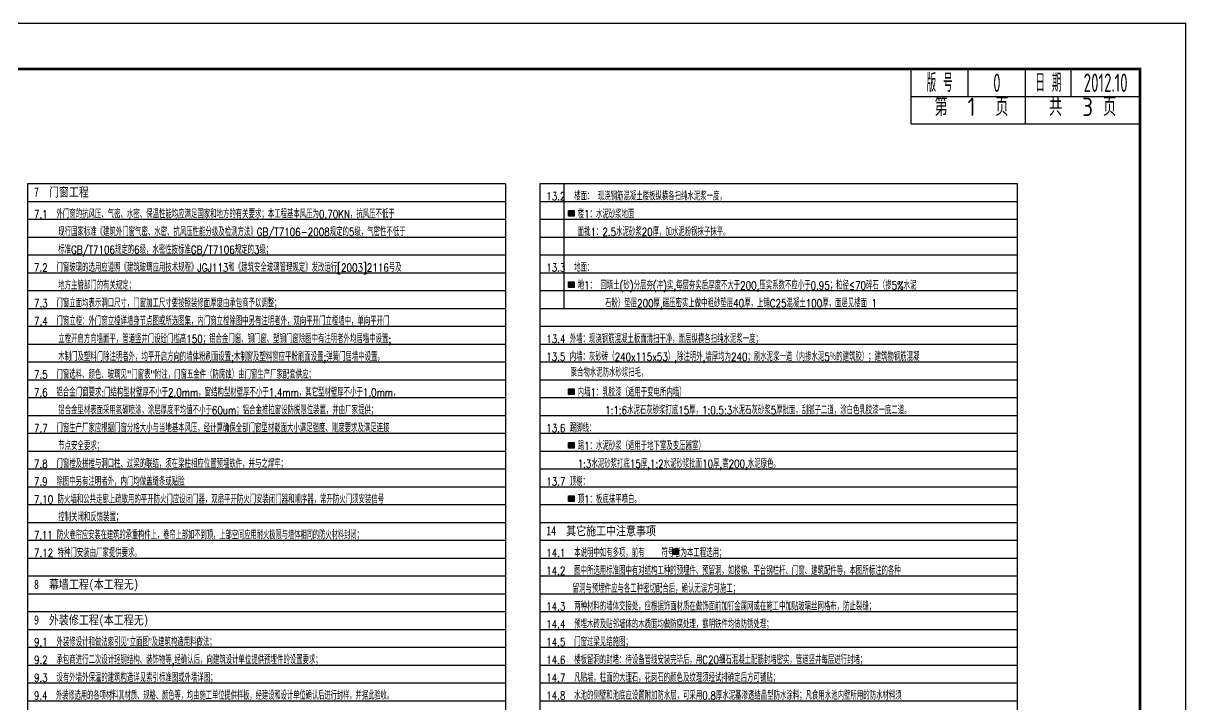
# Model space of a CAD drawing. Extents: x 45837 to 287007, y -98586 to 328021.
# Drawn here: x 135881 to 161269, y 5325 to 20214 of the extents above; entities that cross this region are included whole.
import ezdxf
from ezdxf.enums import TextEntityAlignment as Align

# ---------------------------------------------------------------- set-up
doc = ezdxf.new("R2010")
doc.units = 0
doc.header["$LTSCALE"] = 1000
doc.header["$MEASUREMENT"] = 0
for name, color, linetype in [('HIDE_B', 7, 'Continuous'), ('PUB_TEXT', 7, 'Continuous'), ('PUB_TITLE', 4, 'Continuous'), ('图框', 7, 'Continuous'), ('文字', 7, 'Continuous'), ('栏目', 3, 'Continuous'), ('次轮廓线', 7, 'Continuous'), ('页码', 3, 'Continuous')]:
    doc.layers.add(name, color=color, linetype=linetype)
doc.styles.add('HZTXT', font='SIMPLEX.shx', dxfattribs={"width": 0.8, "bigfont": 'gbhzfs.shx'})
doc.styles.get("Standard").update_dxf_attribs({"font": 'gbenor.shx', "bigfont": 'gbcbig.shx'})
doc.styles.add('STYLE4', font='SIMKAI.TTF', dxfattribs={"width": 0.8})

msp = doc.modelspace()

# ---------------------------------------------------------------- hatches: boundary and pattern name
at = {"layer": 'PUB_TEXT'}
for points in [[(147912.5, 16119.9), (147788.6, 16119.9), (147788.6, 15996), (147912.5, 15996)], [(147912.5, 14561.8), (147788.6, 14561.8), (147788.6, 14437.8), (147912.5, 14437.8)], [(147912.5, 12224.6), (147788.6, 12224.6), (147788.6, 12100.6), (147912.5, 12100.6)], [(147912.5, 11055.9), (147788.6, 11055.9), (147788.6, 10932), (147912.5, 10932)], [(147912.5, 9887.3), (147788.6, 9887.3), (147788.6, 9763.4), (147912.5, 9763.4)], [(150066.6, 8606.3), (150190.6, 8606.3), (150190.6, 8730.2), (150066.6, 8730.2)]]:
    msp.add_hatch(color=256, dxfattribs=at).paths.add_polyline_path(points)

# ---------------------------------------------------------------- linework, layer by layer
msp.add_line((119268.6, 20213.9), (161268.6, 20213.9))
at = {"layer": 'Defpoints', "color": 8}
for p, q in [((157597, 16703.9), (147159.4, 16703.9)), ((157597, 16703.9), (147159.4, 16703.9)), ((147683.8, 16703.9, 0), (147683.8, 13977.2)), ((146410.3, 16314.4), (135972.8, 16314.4)), ((157597, 16314.4), (147159.4, 16314.4)), ((146410.3, 15924.8), (135972.8, 15924.8)), ((157597, 15924.8), (147159.4, 15924.8)), ((146410.3, 15535.3), (135972.8, 15535.3)), ((157597, 15535.3), (147159.4, 15535.3)), ((146410.3, 15145.8), (135972.8, 15145.8)), ((157597, 15145.8), (147159.4, 15145.8)), ((157597, 15145.8), (147159.4, 15145.8)), ((146410.3, 14756.2), (135972.8, 14756.2)), ((157597, 14756.2), (147159.4, 14756.2)), ((146410.3, 14366.7), (135972.8, 14366.7)), ((157597, 14366.7), (147159.4, 14366.7)), ((146410.3, 13977.2), (135972.8, 13977.2)), ((157597, 13977.2), (147159.4, 13977.2)), ((146410.3, 13587.6), (135972.8, 13587.6)), ((157597, 13587.6), (147159.4, 13587.6)), ((157597, 13587.6), (147159.4, 13587.6)), ((146410.3, 13198.1), (135972.8, 13198.1)), ((157597, 13198.1), (147159.4, 13198.1)), ((146410.3, 12808.5), (135972.8, 12808.5)), ((157597, 12808.5), (147159.4, 12808.5)), ((146410.3, 12419), (135972.8, 12419)), ((157597, 12419), (147159.4, 12419)), ((146410.3, 12029.5), (135972.8, 12029.5)), ((157597, 12029.5), (147159.4, 12029.5)), ((146410.3, 11639.9), (135972.8, 11639.9)), ((157597, 11639.9), (147159.4, 11639.9)), ((146410.3, 11250.4), (135972.8, 11250.4)), ((157597, 11250.4), (147159.4, 11250.4)), ((146410.3, 10860.9), (135972.8, 10860.9)), ((157597, 10860.9), (147159.4, 10860.9)), ((146410.3, 10471.3), (135972.8, 10471.3)), ((157597, 10471.3), (147159.4, 10471.3)), ((146410.3, 10081.8), (135972.8, 10081.8)), ((157597, 10081.8), (147159.4, 10081.8)), ((146410.3, 9692.3), (135972.8, 9692.3)), ((157597, 9692.3), (147159.4, 9692.3)), ((146410.3, 9302.7), (135972.8, 9302.7)), ((157597, 9302.7), (147159.4, 9302.7)), ((157597, 9302.7), (147159.4, 9302.7)), ((146410.3, 8913.2), (135972.8, 8913.2)), ((157597, 8913.2), (147159.4, 8913.2)), ((146410.3, 8523.7), (135972.8, 8523.7)), ((157597, 8134.1), (147159.4, 8134.1)), ((146410.3, 7744.6), (135972.8, 7744.6)), ((157597, 7744.6), (147159.4, 7744.6)), ((157597, 7355), (147159.4, 7355)), ((146410.3, 6965.5), (135972.8, 6965.5)), ((157597, 6965.5), (147159.4, 6965.5)), ((146410.3, 6576), (135972.8, 6576)), ((157597, 6576), (147159.4, 6576)), ((146410.3, 6186.4), (135972.8, 6186.4)), ((157597, 6186.4), (147159.4, 6186.4)), ((146410.3, 5796.9), (135972.8, 5796.9)), ((157597, 5796.9), (147159.4, 5796.9)), ((146410.3, 5407.4), (135972.8, 5407.4)), ((157597, 5407.4), (147159.4, 5407.4))]:
    msp.add_line(p, q, dxfattribs=at)
at = {"layer": 'HIDE_B', "flags": 128}
msp.add_lwpolyline([(122268.6, -7486.1), (122268.6, -7486.1), (122268.6, -7486.1), (122268.6, 19213.9), (122268.6, 19213.9), (122268.6, 19213.9), (160268.6, 19213.9), (160268.6, 19213.9), (160268.6, 19213.9), (160268.6, 19213.9), (160268.6, 19213.9), (160268.6, 19213.9), (160268.6, -7486.1), (160268.6, -7486.1), (122268.6, -7486.1)], close=True, dxfattribs=at)
at = {"layer": 'PUB_TEXT', "color": 7, "elevation": 0}
msp.add_lwpolyline([(150066.6, 8730.2), (150190.6, 8730.2), (150190.6, 8606.3), (150066.6, 8606.3)], close=True, dxfattribs=at)
at = {"layer": 'PUB_TITLE'}
for p, q in [((135972.8, 16703.9), (135972.8, -5499.7)), ((146410.3, 16703.9), (135972.8, 16703.9)), ((146410.3, 16703.9), (135972.8, 16703.9)), ((146410.3, 16703.9), (146410.3, -5499.7)), ((147159.4, 16703.9, 0), (147159.4, -46.1)), ((157597, 8523.7), (147159.4, 8523.7)), ((146410.3, 8134.1), (135972.8, 8134.1)), ((146410.3, 7355), (135972.8, 7355))]:
    msp.add_line(p, q, dxfattribs=at)
at = {"layer": 'PUB_TITLE', "elevation": 0}
for points in [[(146410.3, 16703.9), (135972.8, 16703.9)], [(147159.4, -46.1), (157597, -46.1), (157597, 16703.9), (147159.4, 16703.9)]]:
    msp.add_lwpolyline(points, dxfattribs=at)
for points in [[(147788.6, 16119.9), (147912.5, 16119.9), (147912.5, 15996), (147788.6, 15996)], [(147788.6, 14561.8), (147912.5, 14561.8), (147912.5, 14437.8), (147788.6, 14437.8)], [(147788.6, 12224.6), (147912.5, 12224.6), (147912.5, 12100.6), (147788.6, 12100.6)], [(147788.6, 11055.9), (147912.5, 11055.9), (147912.5, 10932), (147788.6, 10932)], [(147788.6, 9887.3), (147912.5, 9887.3), (147912.5, 9763.4), (147788.6, 9763.4)]]:
    msp.add_lwpolyline(points, close=True, dxfattribs=at)
at = {"layer": '图框', "linetype": 'Continuous'}
msp.add_lwpolyline([(161268.6, -9486.1), (161268.6, 20213.9)], dxfattribs=at)
at = {"layer": '图框', "linetype": 'Continuous', "const_width": 60}
msp.add_lwpolyline([(160268.6, 19213.9), (122268.6, 19213.9), (122268.6, -8486.1), (160268.6, -8486.1), (160268.6, 19213.9)], dxfattribs=at)
at = {"layer": '文字'}
for p, q in [((156518.6, 18613.9), (156518.6, 19213.9)), ((157768.6, 18613.9), (157768.6, 19213.9))]:
    msp.add_line(p, q, dxfattribs=at)
at = {"layer": '次轮廓线'}
msp.add_line((158768.6, 18613.9), (158768.6, 19213.9), dxfattribs=at)
at = {"layer": '页码'}
for p, q in [((155268.6, 18013.9), (155268.6, 19213.9)), ((155268.6, 18613.9), (160268.6, 18613.9)), ((155268.6, 18613.9), (160268.6, 18613.9)), ((157768.6, 18013.9), (157768.6, 18613.9)), ((155268.6, 18013.9), (160268.6, 18013.9))]:
    msp.add_line(p, q, dxfattribs=at)

# ---------------------------------------------------------------- texts
at = {"layer": 'PUB_TEXT', "color": 7}
for s, height, style, width, p in [('7  门窗工程', 199.76, 'STYLE4', 0.8, (136115, 16427.7)), ('13.2  楼面： 现浇钢筋混凝土楼板纵横各扫纯水泥浆一度，', 174.792, 'HZTXT', 0.8, (147301.7, 16345.5)), ('7.1  外门窗的抗风压、气密、水密、保温性能均应满足国家和地方的有关要求；本工程基本风压为0.70KN，抗风压不低于', 174.792, 'HZTXT', 0.8, (136115, 15956)), ('楼1：水泥砂浆地面', 174.79, 'HZTXT', 0.8, (147989.3, 15956, 0)), ('现行国家标准《建筑外门窗气密、水密、抗风压性能分级及检测方法》GB/T7106-2008规定的5级，气密性不低于', 174.792, 'HZTXT', 0.8, (136644.6, 15566.4)), ('面批1：2.5水泥砂浆20厚，加水泥粉钢抹子抹平。', 174.792, 'HZTXT', 0.8, (147989.3, 15566.4, 0)), ('标准GB/T7106规定的6级，水密性按标准GB/T7106规定的3级；', 174.792, 'HZTXT', 0.8, (136644.6, 15176.9)), ('7.2  门窗玻璃的选用应遵照《建筑玻璃应用技术规程》JGJ113和《建筑安全玻璃管理规定》发改运行[2003]2116号及', 174.792, 'HZTXT', 0.8, (136115, 14787.4)), ('13.3  地面：', 174.79, 'HZTXT', 0.8, (147301.7, 14787.4)), ('地方主管部门的有关规定；', 174.792, 'HZTXT', 0.8, (136644.6, 14397.8)), ('地1： 回填土(砂)分层夯(冲)实,每层夯实后厚度不大于200,压实系数不应小于0.95；粒径≤70碎石（掺5%%%水泥', 174.792, 'HZTXT', 0.8, (147989.3, 14397.8, 0)), ('7.3  门窗立面均表示洞口尺寸，门窗加工尺寸要按照装修面厚度由承包商予以调整；', 174.792, 'HZTXT', 0.8, (136115, 14008.3)), ('石粉）垫层200厚,碾压密实上做中粗砂垫层40厚，上铺C25混凝土100厚，面层见楼面 1 ', 174.792, 'HZTXT', 0.8, (148588.1, 14008.3)), ('7.4  门窗立樘：外门窗立樘详墙身节点图或所选图集，内门窗立樘除图中另有注明者外，双向平开门立樘墙中，单向平开门', 174.792, 'HZTXT', 0.8, (136115, 13618.8)), ('立樘开启方向墙面平，管道竖井门设砼门槛高150；铝合金门窗、钢门窗、塑钢门窗除图中有注明者外均居墙中设置;', 174.792, 'HZTXT', 0.8, (136644.6, 13229.2)), ('13.4 外墙：现浇钢筋混凝土板面清扫干净，面层纵横各扫纯水泥浆一度；', 174.792, 'HZTXT', 0.8, (147301.7, 13229.2)), ('木制门及塑料门除注明者外，均平开启方向的墙体粉刷面设置;木制窗及塑料窗应平粉刷面设置;弹簧门居墙中设置。', 174.792, 'HZTXT', 0.8, (136644.6, 12839.7)), ('13.5 内墙：灰砂砖（240x115x53）,除注明外,墙厚均为240；刷水泥浆一道（内掺水泥5％的建筑胶）；建筑物钢筋混凝', 174.792, 'HZTXT', 0.8, (147301.7, 12839.7)), ('7.5  门窗选料、颜色、玻璃见"门窗表"附注，门窗五金件（防腐蚀）由门窗生产厂家配套供应；', 174.792, 'HZTXT', 0.8, (136115, 12450.1)), ('聚合物水泥防水砂浆扫毛，', 174.792, 'HZTXT', 0.8, (147835.2, 12493.8)), ('7.6  铝合金门窗要求:门结构型材壁厚不小于2.0mm，窗结构型材壁厚不小于1.4mm，其它型材壁厚不小于1.0mm，', 174.792, 'HZTXT', 0.8, (136115, 12060.6)), ('内墙1：乳胶漆（适用于变电所内墙）', 174.792, 'HZTXT', 0.8, (147989.3, 12060.6)), ('铝合金型材表面采用氟碳喷涂，涂层厚度平均值不小于60um；铝合金推拉窗设防脱限位装置，并由厂家提供；', 174.792, 'HZTXT', 0.8, (136644.6, 11671.1)), ('1:1:6水泥石灰砂浆打底15厚，1:0.5:3水泥石灰砂浆5厚批面，刮腻子二道，涂白色乳胶漆一底二道。', 174.792, 'HZTXT', 0.8, (148588.1, 11671.1)), ('7.7  门窗生产厂家应根据门窗分格大小与当地基本风压，经计算确保全部门窗型材截面大小满足强度、刚度要求及满足连接', 174.792, 'HZTXT', 0.8, (136115, 11281.5)), ('13.6 踢脚线：', 174.79, 'HZTXT', 0.8, (147301.7, 11281.5)), ('节点安全要求；', 174.79, 'HZTXT', 0.8, (136644.6, 10892)), ('踢1：水泥砂浆（适用于地下室及变压器室）', 174.792, 'HZTXT', 0.8, (147989.3, 10892)), ('7.8  门窗樘及拼樘与洞口柱、过梁的联结，须在梁柱相应位置预埋铁件，并与之焊牢；', 174.792, 'HZTXT', 0.8, (136115, 10502.5)), ('1:3水泥砂浆打底15厚,1:2水泥砂浆批面10厚,高200,水泥原色。', 174.792, 'HZTXT', 0.8, (147989.3, 10502.5)), ('7.9  除图中另有注明者外，内门均做盖缝条或贴脸', 174.792, 'HZTXT', 0.8, (136115, 10112.9)), ('13.7 顶棚：', 174.79, 'HZTXT', 0.8, (147301.7, 10112.9)), ('7.10 防火墙和公共走廊上疏散用的平开防火门应设闭门器，双扇平开防火门安装闭门器和顺序器，常开防火门须安装信号', 174.792, 'HZTXT', 0.8, (136115, 9723.4)), ('顶1：板底抹平喷白。', 174.79, 'HZTXT', 0.8, (147989.3, 9723.4)), ('控制关闭和反馈装置；', 174.79, 'HZTXT', 0.8, (136644.6, 9333.9)), ('14  其它施工中注意事项', 199.762, 'STYLE4', 0.8, (147301.7, 9026.5)), ('7.11 防火卷帘应安装在建筑的承重构件上，卷帘上部如不到顶，上部空间应用耐火极限与墙体相同的防火材料封闭；', 174.792, 'HZTXT', 0.78, (136115, 8944.3)), ('7.12 特种门安装由厂家提供要求。', 174.792, 'HZTXT', 0.8, (136115, 8554.8)), ('14.1  本说明中如有多项，前有   符号者为本工程选用；', 174.792, 'HZTXT', 0.8, (147301.7, 8554.8)), ('14.2  图中所选用标准图中有对结构工种的预埋件、预留洞，如楼梯、平台钢栏杆、门窗、建筑配件等，本图所标注的各种', 174.792, 'HZTXT', 0.8, (147301.7, 8165.2)), ('8  幕墙工程(本工程无)', 199.762, 'STYLE4', 0.8, (136115, 7857.9)), ('留洞与预埋件应与各工种密切配合后，确认无误方可施工；', 174.792, 'HZTXT', 0.8, (147880.5, 7775.7)), ('14.3  两种材料的墙体交接处，应根据饰面材质在做饰面前加钉金属网或在施工中加贴玻璃丝网格布，防止裂缝；', 174.792, 'HZTXT', 0.8, (147301.7, 7386.2)), ('9  外装修工程(本工程无)  ', 199.762, 'STYLE4', 0.8, (136115, 7078.9)), ('14.4  预埋木砖及贴邻墙体的木质面均做防腐处理，露明铁件均做防锈处理；', 174.792, 'HZTXT', 0.8, (147301.7, 6996.6)), ('9.1  外装修设计和做法索引见“立面图”及建筑构造用料做法；', 174.792, 'HZTXT', 0.8, (136115, 6607.1)), ('14.5  门窗过梁见结施图；', 174.792, 'HZTXT', 0.8, (147301.7, 6607.1)), ('9.2  承包商进行二次设计轻钢结构、装饰物等,经确认后，向建筑设计单位提供预埋件的设置要求；', 174.792, 'HZTXT', 0.8, (136115, 6217.6)), ('14.6  楼板留洞的封堵：待设备管线安装完毕后，用C20细石混凝土配筋封堵密实，管道竖井每层进行封堵；', 174.792, 'HZTXT', 0.8, (147301.7, 6217.6)), ('9.3  设有外墙外保温的建筑构造详见索引标准图或外墙详图；', 174.792, 'HZTXT', 0.8, (136115, 5828)), ('14.7  凡贴墙，柱面的大理石，花岗石的颜色及纹理须经试排确定后方可铺贴；', 174.792, 'HZTXT', 0.8, (147301.7, 5828)), ('9.4  外装修选用的各项材料其材质、规格、颜色等，均由施工单位提供样板，经建设和设计单位确认后进行封样，并据此验收。', 174.792, 'HZTXT', 0.78, (136115, 5438.5)), ('14.8  水池的侧壁和池底应设置附加防水层，可采用0.8厚水泥基渗透结晶型防水涂料；凡食用水池内壁所用的防水材料须', 174.792, 'HZTXT', 0.8, (147301.7, 5438.5))]:
    msp.add_text(s, height=height, dxfattribs=dict(at, style=style, width=width)).set_placement(p)
at = {"layer": '文字', "width": 0.7}
for s, p in [('版 号', (155893.6, 18913.9)), ('0', (157143.6, 18913.9)), ('日 期', (158268.6, 18913.9)), ('2012.10', (159518.6, 18913.9))]:
    msp.add_text(s, height=400, dxfattribs=at).set_placement(p, align=Align.MIDDLE_CENTER)
at = {"layer": '栏目', "char_height": 500, "width": 2859.111, "attachment_point": 1}
for s, insert in [('{\\H0.8x;第  1  页}', (155782.4, 18588.4)), ('{\\H0.8x;共  3 页}', (158282.4, 18588.4))]:
    msp.add_mtext(s, dxfattribs=dict(at, insert=insert))

doc.saveas('drawing.dxf')
